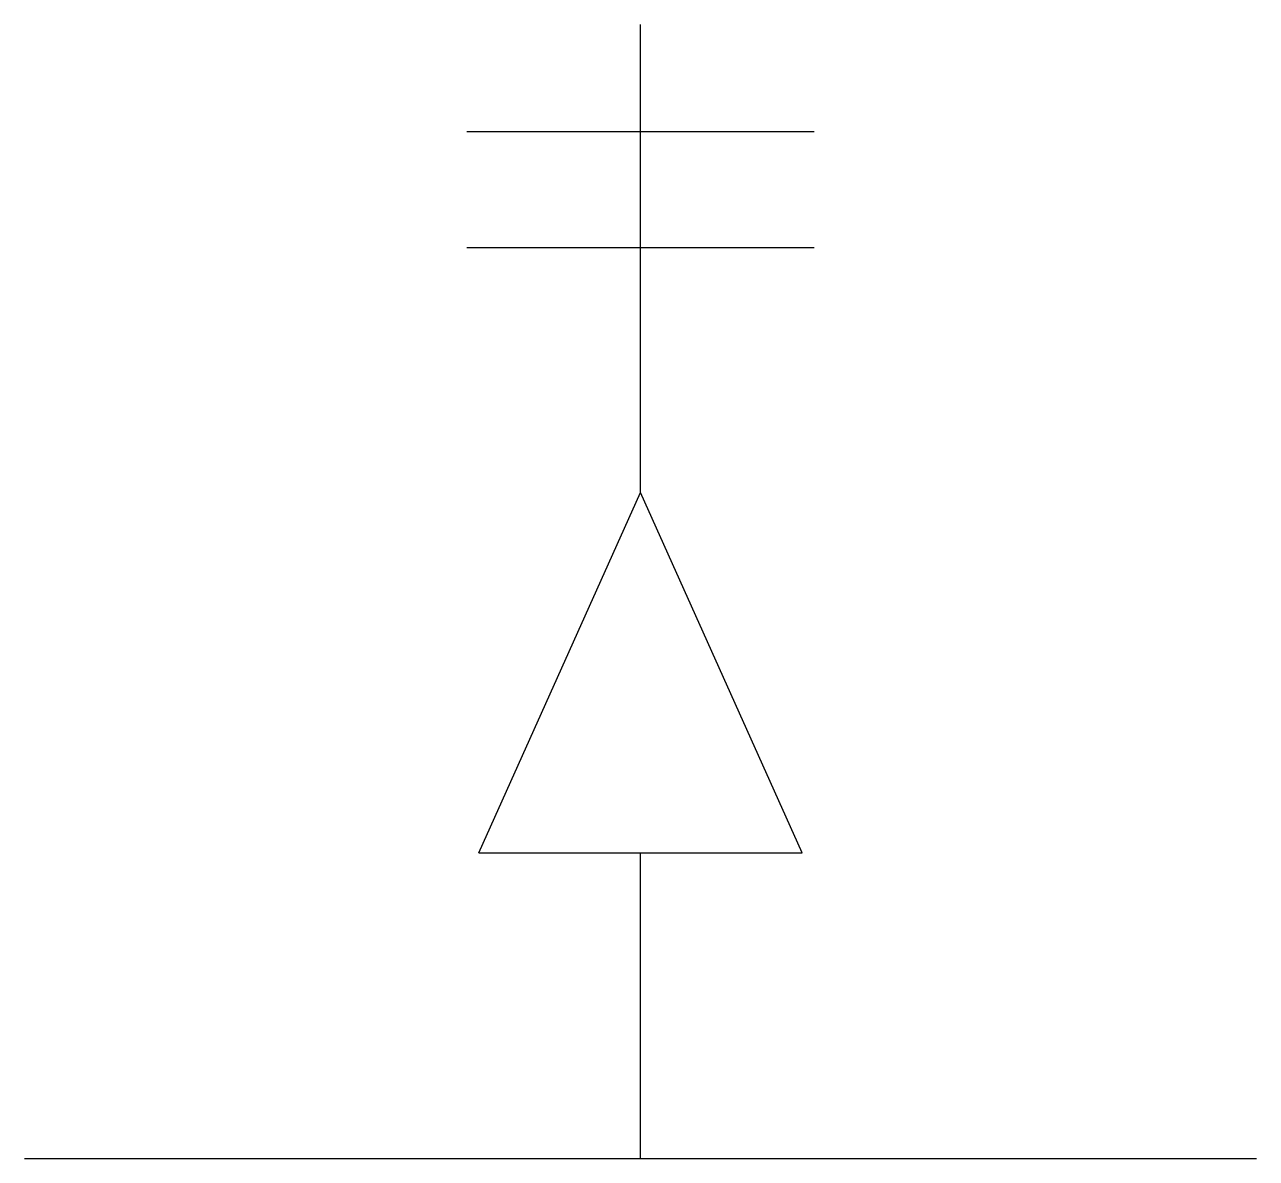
# Model space of a CAD drawing. Header units: metres. Extents: x -20768.1 to -20752.7, y -11800.3 to -11786.2.
import ezdxf

# ---------------------------------------------------------------- set-up
doc = ezdxf.new("R2010")
doc.units = ezdxf.units.M

msp = doc.modelspace()

# ---------------------------------------------------------------- linework, layer by layer
for p, q in [((-20760.4, -11792), (-20760.4, -11786.18)), ((-20762.56, -11787.51), (-20758.24, -11787.51)), ((-20762.56, -11788.95), (-20758.24, -11788.95)), ((-20762.41, -11796.48), (-20760.4, -11792)), ((-20758.39, -11796.48), (-20760.4, -11792)), ((-20762.41, -11796.48), (-20758.39, -11796.48)), ((-20760.4, -11800.28), (-20760.4, -11796.48)), ((-20768.06, -11800.28), (-20752.74, -11800.28))]:
    msp.add_line(p, q)

doc.saveas('drawing.dxf')
